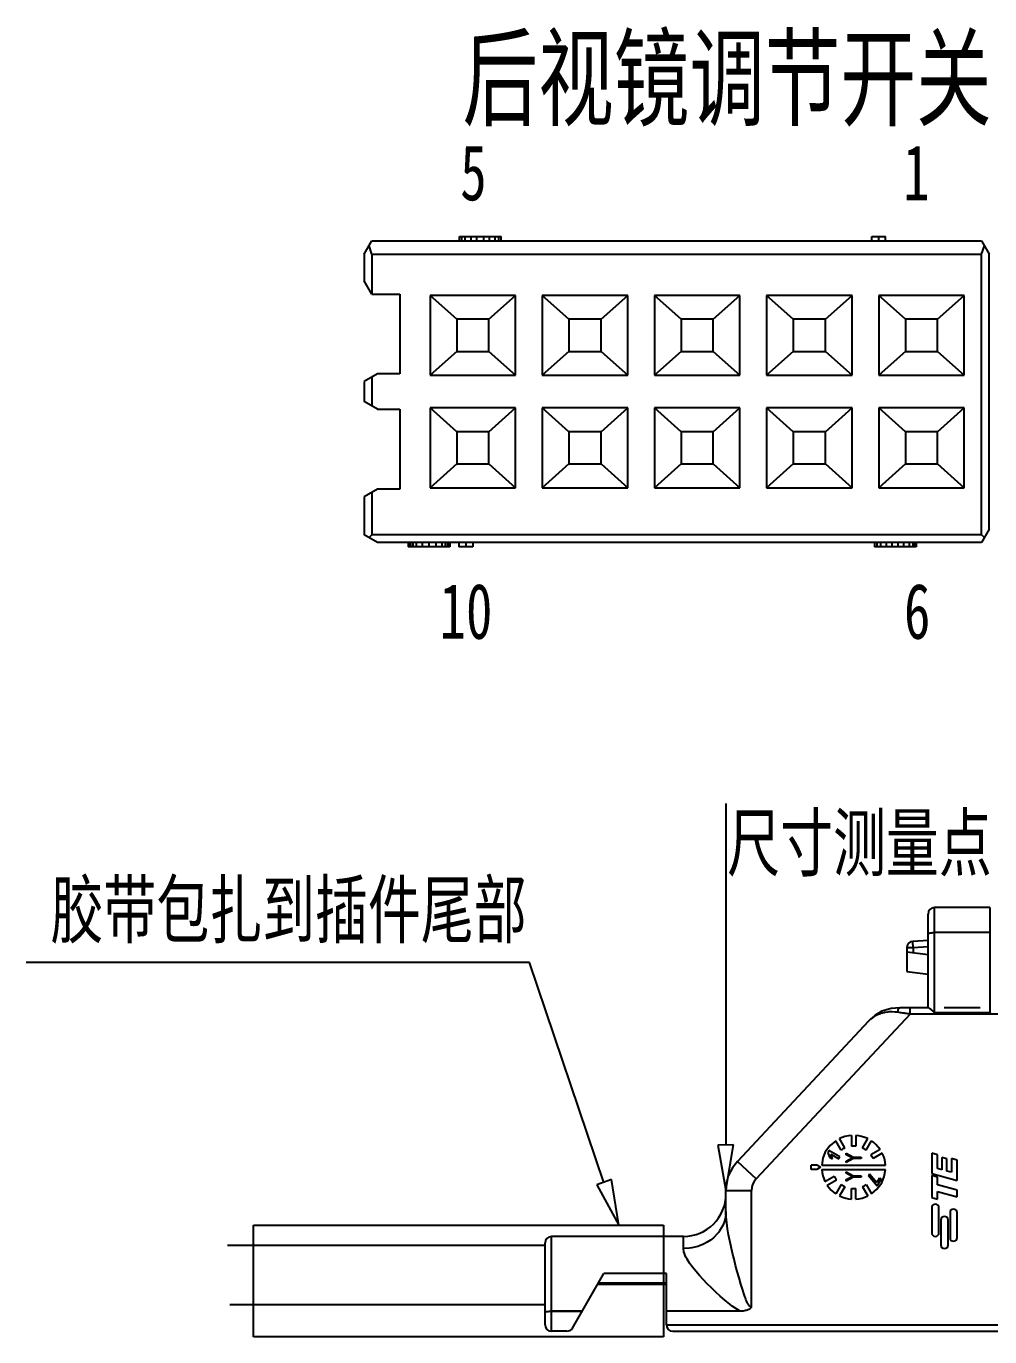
# Model space of a CAD drawing. Header units: inches. Extents: x 47316 to 59086, y 3141 to 11743.
# Drawn here: x 48677 to 48737.9, y 8840.9 to 8923.7 of the extents above; entities that cross this region are included whole.
import ezdxf

# ---------------------------------------------------------------- set-up
doc = ezdxf.new("R2010")
doc.units = ezdxf.units.IN
doc.header["$MEASUREMENT"] = 0
doc.layers.add('at_Entity', color=1, linetype='Continuous')
doc.layers.add('Drawing Frame', color=7, linetype='Continuous')
doc.styles.add('MtX_FangSong_GB2312', font='')
doc.styles.add('MtX_FangSong_GB2312_1', font='')
doc.styles.add('MtX_SimSun', font='')
doc.styles.get('MtX_FangSong_GB2312').set_extended_font_data('FangSong_GB2312')
doc.styles.get('MtX_FangSong_GB2312_1').set_extended_font_data('FangSong_GB2312', bold=True)
doc.styles.get('MtX_SimSun').set_extended_font_data('SimSun')

msp = doc.modelspace()

# ---------------------------------------------------------------- linework, layer by layer
at = {"color": 0, "linetype": 'Continuous', "lineweight": -3}
for p, q in [((48698.361, 8909.293), (48698.846, 8910.133)), ((48698.846, 8909.293), (48698.669, 8909.825)), ((48698.846, 8910.133), (48737.356, 8910.133)), ((48704.381, 8910.413), (48707.006, 8910.413)), ((48704.381, 8910.133), (48704.381, 8910.413)), ((48704.527, 8910.133), (48704.527, 8910.413)), ((48704.746, 8910.133), (48704.746, 8910.413)), ((48705.11, 8910.133), (48705.11, 8910.413)), ((48705.475, 8910.133), (48705.475, 8910.413)), ((48705.913, 8910.133), (48705.913, 8910.413)), ((48706.277, 8910.133), (48706.277, 8910.413)), ((48706.642, 8910.133), (48706.642, 8910.413)), ((48706.86, 8910.133), (48706.86, 8910.413)), ((48707.006, 8910.133), (48707.006, 8910.413)), ((48730.421, 8910.133), (48730.421, 8910.413)), ((48730.421, 8910.413), (48731.296, 8910.413)), ((48730.859, 8910.133), (48730.859, 8910.413)), ((48731.296, 8910.133), (48731.296, 8910.413)), ((48737.356, 8910.133), (48737.841, 8909.293)), ((48737.356, 8909.293), (48737.534, 8909.825)), ((48698.361, 8909.293), (48698.361, 8907.613)), ((48698.846, 8909.293), (48737.356, 8909.293)), ((48698.846, 8909.293), (48698.846, 8906.773)), ((48737.356, 8891.578), (48737.356, 8909.293)), ((48737.841, 8891.933), (48737.841, 8909.293)), ((48698.846, 8906.773), (48698.361, 8907.613)), ((48698.846, 8906.773), (48700.601, 8906.773)), ((48700.601, 8906.773), (48700.601, 8901.733)), ((48707.923, 8906.689), (48702.519, 8906.689)), ((48704.206, 8905.184), (48702.519, 8906.689)), ((48702.519, 8906.689), (48702.519, 8901.649)), ((48706.236, 8905.184), (48707.923, 8906.689)), ((48707.923, 8901.649), (48707.923, 8906.689)), ((48715.007, 8906.689), (48709.603, 8906.689)), ((48711.29, 8905.184), (48709.603, 8906.689)), ((48709.603, 8906.689), (48709.603, 8901.649)), ((48713.32, 8905.184), (48715.007, 8906.689)), ((48715.007, 8901.649), (48715.007, 8906.689)), ((48722.091, 8906.689), (48716.687, 8906.689)), ((48718.374, 8905.184), (48716.687, 8906.689)), ((48716.687, 8906.689), (48716.687, 8901.649)), ((48720.404, 8905.184), (48722.091, 8906.689)), ((48722.091, 8901.649), (48722.091, 8906.689)), ((48725.458, 8905.184), (48723.771, 8906.689)), ((48729.175, 8906.689), (48723.771, 8906.689)), ((48723.771, 8906.689), (48723.771, 8901.649)), ((48727.488, 8905.184), (48729.175, 8906.689)), ((48729.175, 8901.649), (48729.175, 8906.689)), ((48730.855, 8906.689), (48730.855, 8901.649)), ((48732.542, 8905.184), (48730.855, 8906.689)), ((48736.259, 8906.689), (48730.855, 8906.689)), ((48734.572, 8905.184), (48736.259, 8906.689)), ((48736.259, 8901.649), (48736.259, 8906.689)), ((48706.236, 8905.184), (48704.206, 8905.184)), ((48704.206, 8905.184), (48704.206, 8903.154)), ((48706.236, 8903.154), (48706.236, 8905.184)), ((48713.32, 8905.184), (48711.29, 8905.184)), ((48711.29, 8905.184), (48711.29, 8903.154)), ((48713.32, 8903.154), (48713.32, 8905.184)), ((48720.404, 8905.184), (48718.374, 8905.184)), ((48718.374, 8905.184), (48718.374, 8903.154)), ((48720.404, 8903.154), (48720.404, 8905.184)), ((48725.458, 8905.184), (48725.458, 8903.154)), ((48727.488, 8905.184), (48725.458, 8905.184)), ((48727.488, 8903.154), (48727.488, 8905.184)), ((48732.542, 8905.184), (48732.542, 8903.154)), ((48734.572, 8905.184), (48732.542, 8905.184)), ((48734.572, 8903.154), (48734.572, 8905.184)), ((48704.206, 8903.154), (48702.519, 8901.649)), ((48704.206, 8903.154), (48706.236, 8903.154)), ((48706.236, 8903.154), (48707.923, 8901.649)), ((48711.29, 8903.154), (48709.603, 8901.649)), ((48711.29, 8903.154), (48713.32, 8903.154)), ((48713.32, 8903.154), (48715.007, 8901.649)), ((48718.374, 8903.154), (48716.687, 8901.649)), ((48718.374, 8903.154), (48720.404, 8903.154)), ((48720.404, 8903.154), (48722.091, 8901.649)), ((48725.458, 8903.154), (48723.771, 8901.649)), ((48725.458, 8903.154), (48727.488, 8903.154)), ((48727.488, 8903.154), (48729.175, 8901.649)), ((48732.542, 8903.154), (48730.855, 8901.649)), ((48732.542, 8903.154), (48734.572, 8903.154)), ((48734.572, 8903.154), (48736.259, 8901.649)), ((48699.201, 8901.733), (48698.361, 8901.248)), ((48698.846, 8901.528), (48698.846, 8899.698)), ((48700.601, 8901.733), (48699.201, 8901.733)), ((48702.519, 8901.649), (48707.923, 8901.649)), ((48709.603, 8901.649), (48715.007, 8901.649)), ((48716.687, 8901.649), (48722.091, 8901.649)), ((48723.771, 8901.649), (48729.175, 8901.649)), ((48730.855, 8901.649), (48736.259, 8901.649)), ((48698.361, 8901.248), (48698.361, 8899.978)), ((48699.201, 8899.493), (48698.361, 8899.978)), ((48699.201, 8899.493), (48700.601, 8899.493)), ((48700.601, 8899.493), (48700.601, 8894.453)), ((48707.923, 8899.577), (48702.519, 8899.577)), ((48704.206, 8898.072), (48702.519, 8899.577)), ((48702.519, 8899.577), (48702.519, 8894.537)), ((48706.236, 8898.072), (48707.923, 8899.577)), ((48707.923, 8894.537), (48707.923, 8899.577)), ((48715.007, 8899.577), (48709.603, 8899.577)), ((48711.29, 8898.072), (48709.603, 8899.577)), ((48709.603, 8899.577), (48709.603, 8894.537)), ((48713.32, 8898.072), (48715.007, 8899.577)), ((48715.007, 8894.537), (48715.007, 8899.577)), ((48716.687, 8899.577), (48716.687, 8894.537)), ((48722.091, 8899.577), (48716.687, 8899.577)), ((48718.374, 8898.072), (48716.687, 8899.577)), ((48720.404, 8898.072), (48722.091, 8899.577)), ((48722.091, 8894.537), (48722.091, 8899.577)), ((48723.771, 8899.577), (48723.771, 8894.537)), ((48725.458, 8898.072), (48723.771, 8899.577)), ((48729.175, 8899.577), (48723.771, 8899.577)), ((48727.488, 8898.072), (48729.175, 8899.577)), ((48729.175, 8894.537), (48729.175, 8899.577)), ((48730.855, 8899.577), (48730.855, 8894.537)), ((48732.542, 8898.072), (48730.855, 8899.577)), ((48736.259, 8899.577), (48730.855, 8899.577)), ((48734.572, 8898.072), (48736.259, 8899.577)), ((48736.259, 8894.537), (48736.259, 8899.577)), ((48706.236, 8898.072), (48704.206, 8898.072)), ((48704.206, 8898.072), (48704.206, 8896.042)), ((48706.236, 8896.042), (48706.236, 8898.072)), ((48713.32, 8898.072), (48711.29, 8898.072)), ((48711.29, 8898.072), (48711.29, 8896.042)), ((48713.32, 8896.042), (48713.32, 8898.072)), ((48718.374, 8898.072), (48718.374, 8896.042)), ((48720.404, 8898.072), (48718.374, 8898.072)), ((48720.404, 8896.042), (48720.404, 8898.072)), ((48725.458, 8898.072), (48725.458, 8896.042)), ((48727.488, 8898.072), (48725.458, 8898.072)), ((48727.488, 8896.042), (48727.488, 8898.072)), ((48732.542, 8898.072), (48732.542, 8896.042)), ((48734.572, 8898.072), (48732.542, 8898.072)), ((48734.572, 8896.042), (48734.572, 8898.072)), ((48704.206, 8896.042), (48702.519, 8894.537)), ((48704.206, 8896.042), (48706.236, 8896.042)), ((48706.236, 8896.042), (48707.923, 8894.537)), ((48711.29, 8896.042), (48709.603, 8894.537)), ((48711.29, 8896.042), (48713.32, 8896.042)), ((48713.32, 8896.042), (48715.007, 8894.537)), ((48718.374, 8896.042), (48716.687, 8894.537)), ((48718.374, 8896.042), (48720.404, 8896.042)), ((48720.404, 8896.042), (48722.091, 8894.537)), ((48725.458, 8896.042), (48723.771, 8894.537)), ((48725.458, 8896.042), (48727.488, 8896.042)), ((48727.488, 8896.042), (48729.175, 8894.537)), ((48732.542, 8896.042), (48730.855, 8894.537)), ((48732.542, 8896.042), (48734.572, 8896.042)), ((48734.572, 8896.042), (48736.259, 8894.537)), ((48699.201, 8894.453), (48698.361, 8893.968)), ((48698.361, 8893.968), (48698.361, 8891.578)), ((48698.846, 8894.248), (48698.846, 8891.578)), ((48700.601, 8894.453), (48699.201, 8894.453)), ((48702.519, 8894.537), (48707.923, 8894.537)), ((48709.603, 8894.537), (48715.007, 8894.537)), ((48716.687, 8894.537), (48722.091, 8894.537)), ((48723.771, 8894.537), (48729.175, 8894.537)), ((48730.855, 8894.537), (48736.259, 8894.537)), ((48699.201, 8891.093), (48698.361, 8891.578)), ((48698.846, 8891.578), (48698.669, 8891.4)), ((48737.356, 8891.578), (48698.846, 8891.578)), ((48737.841, 8891.933), (48737.356, 8891.093)), ((48737.534, 8891.4), (48737.356, 8891.578)), ((48737.356, 8891.093), (48699.201, 8891.093)), ((48701.138, 8891.093), (48701.138, 8890.813)), ((48703.763, 8890.813), (48701.138, 8890.813)), ((48701.211, 8891.093), (48701.211, 8890.813)), ((48701.284, 8891.093), (48701.284, 8890.813)), ((48701.43, 8891.093), (48701.43, 8890.813)), ((48701.648, 8891.093), (48701.648, 8890.813)), ((48702.013, 8891.093), (48702.013, 8890.813)), ((48702.45, 8891.093), (48702.45, 8890.813)), ((48702.888, 8891.093), (48702.888, 8890.813)), ((48703.253, 8891.093), (48703.253, 8890.813)), ((48703.471, 8891.093), (48703.471, 8890.813)), ((48703.617, 8891.093), (48703.617, 8890.813)), ((48703.69, 8891.093), (48703.69, 8890.813)), ((48703.763, 8891.093), (48703.763, 8890.813)), ((48704.346, 8891.093), (48704.346, 8890.813)), ((48705.221, 8890.813), (48704.346, 8890.813)), ((48704.784, 8891.093), (48704.784, 8890.813)), ((48705.221, 8891.093), (48705.221, 8890.813)), ((48730.596, 8891.093), (48730.596, 8890.813)), ((48733.221, 8890.813), (48730.596, 8890.813)), ((48730.742, 8891.093), (48730.742, 8890.813)), ((48730.961, 8891.093), (48730.961, 8890.813)), ((48731.325, 8891.093), (48731.325, 8890.813)), ((48731.69, 8891.093), (48731.69, 8890.813)), ((48732.055, 8891.093), (48732.055, 8890.813)), ((48732.419, 8891.093), (48732.419, 8890.813)), ((48732.784, 8891.093), (48732.784, 8890.813)), ((48733.003, 8891.093), (48733.003, 8890.813)), ((48733.148, 8891.093), (48733.148, 8890.813)), ((48733.221, 8891.093), (48733.221, 8890.813))]:
    msp.add_line(p, q, dxfattribs=at)
at = {"color": 0, "lineweight": -3}
for p, q in [((48721.207, 8874.601), (48721.207, 8853.038)), ((48708.808, 8864.565), (48677.011, 8864.565)), ((48691.375, 8847.971), (48717.268, 8847.971)), ((48691.375, 8840.928), (48691.375, 8847.971)), ((48717.268, 8847.971), (48717.268, 8840.928)), ((48709.783, 8846.698), (48689.723, 8846.698)), ((48709.783, 8842.948), (48689.874, 8842.948)), ((48717.268, 8840.928), (48691.375, 8840.928))]:
    msp.add_line(p, q, dxfattribs=at)
at = {"layer": 'at_Entity', "color": 0, "lineweight": -3}
for p, q in [((48733.976, 8861.71), (48733.976, 8867.624)), ((48733.976, 8861.71), (48733.976, 8867.624)), ((48734.379, 8861.395), (48734.379, 8868.027)), ((48737.874, 8868.027), (48734.379, 8868.027)), ((48734.379, 8861.395), (48734.379, 8868.027)), ((48737.874, 8868.027), (48734.379, 8868.027)), ((48737.874, 8868.027), (48737.874, 8861.395)), ((48737.874, 8868.027), (48737.874, 8861.395)), ((48732.723, 8865.769), (48732.657, 8865.646)), ((48732.723, 8865.769), (48732.657, 8865.646)), ((48732.862, 8865.861), (48732.723, 8865.769)), ((48732.862, 8865.861), (48732.723, 8865.769)), ((48733.011, 8865.899), (48732.862, 8865.861)), ((48733.011, 8865.899), (48732.862, 8865.861)), ((48733.976, 8865.957), (48733.011, 8865.899)), ((48733.976, 8865.957), (48733.011, 8865.899)), ((48733.035, 8865.497), (48733.011, 8865.899)), ((48733.035, 8865.497), (48733.011, 8865.899)), ((48733.976, 8866.364), (48733.978, 8866.373)), ((48733.976, 8866.364), (48733.978, 8866.373)), ((48733.978, 8866.373), (48733.984, 8866.381)), ((48733.978, 8866.373), (48733.984, 8866.381)), ((48733.984, 8866.381), (48733.994, 8866.39)), ((48733.984, 8866.381), (48733.994, 8866.39)), ((48733.994, 8866.39), (48734.007, 8866.398)), ((48733.994, 8866.39), (48734.007, 8866.398)), ((48734.007, 8866.398), (48734.024, 8866.406)), ((48734.007, 8866.398), (48734.024, 8866.406)), ((48734.024, 8866.406), (48734.044, 8866.413)), ((48734.024, 8866.406), (48734.044, 8866.413)), ((48734.044, 8866.413), (48734.068, 8866.42)), ((48734.044, 8866.413), (48734.068, 8866.42)), ((48734.068, 8866.42), (48734.094, 8866.426)), ((48734.068, 8866.42), (48734.094, 8866.426)), ((48734.094, 8866.426), (48734.113, 8866.43)), ((48734.094, 8866.426), (48734.113, 8866.43)), ((48734.113, 8866.43), (48734.155, 8866.437)), ((48734.113, 8866.43), (48734.155, 8866.437)), ((48734.155, 8866.437), (48734.183, 8866.441)), ((48734.155, 8866.437), (48734.183, 8866.441)), ((48734.183, 8866.441), (48734.225, 8866.446)), ((48734.183, 8866.441), (48734.225, 8866.446)), ((48734.225, 8866.446), (48734.258, 8866.448)), ((48734.225, 8866.446), (48734.258, 8866.448)), ((48734.258, 8866.448), (48734.301, 8866.451)), ((48734.258, 8866.448), (48734.301, 8866.451)), ((48734.301, 8866.451), (48734.337, 8866.452)), ((48734.301, 8866.451), (48734.337, 8866.452)), ((48734.337, 8866.452), (48734.379, 8866.452)), ((48734.337, 8866.452), (48734.379, 8866.452)), ((48737.874, 8866.452), (48734.379, 8866.452)), ((48737.874, 8866.452), (48734.379, 8866.452)), ((48737.917, 8866.452), (48737.874, 8866.452)), ((48737.917, 8866.452), (48737.874, 8866.452)), ((48732.657, 8865.646), (48732.632, 8865.497)), ((48732.657, 8865.646), (48732.632, 8865.497)), ((48733.035, 8865.497), (48732.632, 8865.497)), ((48732.632, 8865.497), (48732.632, 8863.987)), ((48733.035, 8865.497), (48732.632, 8865.497)), ((48732.632, 8865.497), (48732.632, 8863.987)), ((48733.976, 8865.054), (48732.632, 8865.205)), ((48733.976, 8865.054), (48732.632, 8865.205)), ((48733.976, 8865.553), (48733.035, 8865.497)), ((48733.976, 8865.553), (48733.035, 8865.497)), ((48733.035, 8865.497), (48733.035, 8865.159)), ((48733.035, 8865.497), (48733.035, 8865.159)), ((48713.486, 8850.677), (48708.808, 8864.565)), ((48732.632, 8863.987), (48733.976, 8863.836)), ((48732.632, 8863.987), (48733.976, 8863.836)), ((48731.636, 8861.653), (48731.047, 8861.481)), ((48731.636, 8861.653), (48731.047, 8861.481)), ((48732.185, 8861.71), (48731.636, 8861.653)), ((48732.185, 8861.71), (48731.636, 8861.653)), ((48732.096, 8861.585), (48732.1, 8861.597)), ((48732.096, 8861.585), (48732.1, 8861.597)), ((48732.1, 8861.597), (48732.111, 8861.629)), ((48732.1, 8861.597), (48732.111, 8861.629)), ((48732.111, 8861.629), (48732.113, 8861.634)), ((48732.111, 8861.629), (48732.113, 8861.634)), ((48732.113, 8861.634), (48732.128, 8861.663)), ((48732.113, 8861.634), (48732.128, 8861.663)), ((48732.128, 8861.663), (48732.146, 8861.689)), ((48732.128, 8861.663), (48732.146, 8861.689)), ((48732.146, 8861.689), (48732.156, 8861.698)), ((48732.146, 8861.689), (48732.156, 8861.698)), ((48732.156, 8861.698), (48732.166, 8861.705)), ((48732.156, 8861.698), (48732.166, 8861.705)), ((48732.166, 8861.705), (48732.175, 8861.709)), ((48732.166, 8861.705), (48732.175, 8861.709)), ((48732.175, 8861.709), (48732.185, 8861.71)), ((48732.175, 8861.709), (48732.185, 8861.71)), ((48733.986, 8861.71), (48732.185, 8861.71)), ((48733.986, 8861.71), (48732.185, 8861.71)), ((48732.851, 8861.307), (48732.851, 8861.71)), ((48732.851, 8861.307), (48732.851, 8861.71)), ((48733.997, 8861.708), (48733.986, 8861.71)), ((48733.997, 8861.708), (48733.986, 8861.71)), ((48734.011, 8861.702), (48733.997, 8861.708)), ((48734.011, 8861.702), (48733.997, 8861.708)), ((48734.029, 8861.692), (48734.011, 8861.702)), ((48734.029, 8861.692), (48734.011, 8861.702)), ((48734.049, 8861.68), (48734.029, 8861.692)), ((48734.049, 8861.68), (48734.029, 8861.692)), ((48734.071, 8861.664), (48734.049, 8861.68)), ((48734.071, 8861.664), (48734.049, 8861.68)), ((48734.095, 8861.647), (48734.071, 8861.664)), ((48734.095, 8861.647), (48734.071, 8861.664)), ((48734.135, 8861.615), (48734.095, 8861.647)), ((48734.135, 8861.615), (48734.095, 8861.647)), ((48734.147, 8861.606), (48734.135, 8861.615)), ((48734.147, 8861.606), (48734.135, 8861.615)), ((48734.186, 8861.573), (48734.147, 8861.606)), ((48734.186, 8861.573), (48734.147, 8861.606)), ((48737.259, 8861.71), (48734.994, 8861.71)), ((48737.259, 8861.71), (48734.994, 8861.71)), ((48730.222, 8860.859), (48721.933, 8852.001)), ((48730.222, 8860.859), (48721.933, 8852.001)), ((48732.851, 8861.307), (48723.11, 8850.899)), ((48732.851, 8861.307), (48723.11, 8850.899)), ((48730.367, 8860.997), (48730.222, 8860.859)), ((48730.367, 8860.997), (48730.222, 8860.859)), ((48730.621, 8861.217), (48730.223, 8860.859)), ((48730.621, 8861.217), (48730.223, 8860.859)), ((48730.387, 8861.012), (48730.367, 8860.997)), ((48730.387, 8861.012), (48730.367, 8860.997)), ((48730.549, 8861.131), (48730.387, 8861.012)), ((48730.549, 8861.131), (48730.387, 8861.012)), ((48730.572, 8861.145), (48730.549, 8861.131)), ((48730.572, 8861.145), (48730.549, 8861.131)), ((48730.748, 8861.242), (48730.572, 8861.145)), ((48730.748, 8861.242), (48730.572, 8861.145)), ((48731.047, 8861.481), (48730.621, 8861.217)), ((48731.047, 8861.481), (48730.621, 8861.217)), ((48730.777, 8861.256), (48730.748, 8861.242)), ((48730.777, 8861.256), (48730.748, 8861.242)), ((48730.964, 8861.33), (48730.777, 8861.256)), ((48730.964, 8861.33), (48730.777, 8861.256)), ((48731.002, 8861.342), (48730.964, 8861.33)), ((48731.002, 8861.342), (48730.964, 8861.33)), ((48731.196, 8861.394), (48731.002, 8861.342)), ((48731.196, 8861.394), (48731.002, 8861.342)), ((48731.245, 8861.404), (48731.196, 8861.394)), ((48731.245, 8861.404), (48731.196, 8861.394)), ((48731.443, 8861.433), (48731.245, 8861.404)), ((48731.443, 8861.433), (48731.245, 8861.404)), ((48731.505, 8861.438), (48731.443, 8861.433)), ((48731.505, 8861.438), (48731.443, 8861.433)), ((48731.705, 8861.444), (48731.505, 8861.438)), ((48731.705, 8861.444), (48731.505, 8861.438)), ((48731.905, 8861.435), (48731.705, 8861.444)), ((48731.905, 8861.435), (48731.705, 8861.444)), ((48732.067, 8861.417), (48731.905, 8861.435)), ((48732.067, 8861.417), (48731.905, 8861.435)), ((48732.067, 8861.417), (48732.07, 8861.445)), ((48732.067, 8861.417), (48732.07, 8861.445)), ((48732.145, 8861.406), (48732.067, 8861.417)), ((48732.145, 8861.406), (48732.067, 8861.417)), ((48732.07, 8861.445), (48732.074, 8861.478)), ((48732.07, 8861.445), (48732.074, 8861.478)), ((48732.074, 8861.478), (48732.078, 8861.502)), ((48732.074, 8861.478), (48732.078, 8861.502)), ((48732.078, 8861.502), (48732.084, 8861.535)), ((48732.078, 8861.502), (48732.084, 8861.535)), ((48732.084, 8861.535), (48732.088, 8861.553)), ((48732.084, 8861.535), (48732.088, 8861.553)), ((48732.088, 8861.553), (48732.096, 8861.585)), ((48732.088, 8861.553), (48732.096, 8861.585)), ((48732.224, 8861.395), (48732.145, 8861.406)), ((48732.224, 8861.395), (48732.145, 8861.406)), ((48732.302, 8861.384), (48732.224, 8861.395)), ((48732.302, 8861.384), (48732.224, 8861.395)), ((48732.381, 8861.373), (48732.302, 8861.384)), ((48732.459, 8861.362), (48732.302, 8861.384)), ((48732.459, 8861.362), (48732.381, 8861.373)), ((48732.537, 8861.351), (48732.459, 8861.362)), ((48732.537, 8861.351), (48732.459, 8861.362)), ((48732.616, 8861.34), (48732.537, 8861.351)), ((48732.616, 8861.34), (48732.537, 8861.351)), ((48732.694, 8861.329), (48732.616, 8861.34)), ((48732.694, 8861.329), (48732.616, 8861.34)), ((48732.773, 8861.318), (48732.694, 8861.329)), ((48732.773, 8861.318), (48732.694, 8861.329)), ((48732.851, 8861.307), (48732.773, 8861.318)), ((48732.851, 8861.307), (48732.773, 8861.318)), ((48747.551, 8861.307), (48732.851, 8861.307)), ((48747.551, 8861.307), (48732.851, 8861.307)), ((48734.202, 8861.559), (48734.186, 8861.573)), ((48734.202, 8861.559), (48734.186, 8861.573)), ((48734.24, 8861.525), (48734.202, 8861.559)), ((48734.24, 8861.525), (48734.202, 8861.559)), ((48734.26, 8861.507), (48734.24, 8861.525)), ((48734.26, 8861.507), (48734.24, 8861.525)), ((48734.297, 8861.473), (48734.26, 8861.507)), ((48734.297, 8861.473), (48734.26, 8861.507)), ((48734.319, 8861.452), (48734.297, 8861.473)), ((48734.319, 8861.452), (48734.297, 8861.473)), ((48734.356, 8861.417), (48734.319, 8861.452)), ((48734.356, 8861.417), (48734.319, 8861.452)), ((48734.379, 8861.395), (48734.356, 8861.417)), ((48734.379, 8861.395), (48734.356, 8861.417)), ((48737.874, 8861.395), (48734.379, 8861.395)), ((48737.874, 8861.395), (48734.379, 8861.395)), ((48737.91, 8861.43), (48737.874, 8861.395)), ((48737.91, 8861.43), (48737.874, 8861.395)), ((48728.557, 8853.516), (48728.382, 8853.439)), ((48728.557, 8853.516), (48728.382, 8853.439)), ((48728.72, 8852.854), (48728.383, 8853.439)), ((48728.72, 8852.854), (48728.383, 8853.439)), ((48728.726, 8853.574), (48728.557, 8853.516)), ((48728.726, 8853.574), (48728.557, 8853.516)), ((48728.942, 8853.618), (48728.726, 8853.574)), ((48728.942, 8853.618), (48728.726, 8853.574)), ((48729.137, 8853.641), (48728.942, 8853.618)), ((48729.137, 8853.641), (48728.942, 8853.618)), ((48729.137, 8853.641), (48729.137, 8852.967)), ((48729.137, 8853.641), (48729.137, 8852.967)), ((48729.406, 8853.641), (48729.406, 8852.967)), ((48729.596, 8853.62), (48729.406, 8853.641)), ((48729.406, 8853.641), (48729.406, 8852.967)), ((48729.596, 8853.62), (48729.406, 8853.641)), ((48729.771, 8853.586), (48729.596, 8853.62)), ((48729.771, 8853.586), (48729.596, 8853.62)), ((48729.981, 8853.517), (48729.771, 8853.586)), ((48729.981, 8853.517), (48729.771, 8853.586)), ((48729.824, 8852.854), (48730.161, 8853.439)), ((48729.824, 8852.854), (48730.161, 8853.439)), ((48730.161, 8853.439), (48729.981, 8853.517)), ((48730.161, 8853.439), (48729.981, 8853.517)), ((48721.684, 8853.046), (48720.701, 8853.028)), ((48720.701, 8853.028), (48721.207, 8850.164)), ((48721.207, 8850.164), (48721.684, 8853.046)), ((48727.482, 8852.6), (48727.333, 8852.208)), ((48727.482, 8852.6), (48727.333, 8852.208)), ((48727.797, 8853.004), (48727.482, 8852.6)), ((48727.797, 8853.004), (48727.482, 8852.6)), ((48727.71, 8852.687), (48727.642, 8852.57)), ((48727.71, 8852.687), (48727.642, 8852.57)), ((48727.642, 8852.57), (48727.75, 8852.275)), ((48727.642, 8852.57), (48727.75, 8852.275)), ((48728.408, 8852.283), (48727.71, 8852.687)), ((48728.408, 8852.283), (48727.71, 8852.687)), ((48728.15, 8853.304), (48727.797, 8853.004)), ((48728.15, 8853.304), (48727.797, 8853.004)), ((48728.487, 8852.72), (48728.15, 8853.304)), ((48728.487, 8852.72), (48728.15, 8853.304)), ((48728.54, 8852.757), (48728.487, 8852.72)), ((48728.54, 8852.757), (48728.487, 8852.72)), ((48728.592, 8852.79), (48728.54, 8852.757)), ((48728.592, 8852.79), (48728.54, 8852.757)), ((48728.659, 8852.825), (48728.592, 8852.79)), ((48728.659, 8852.825), (48728.592, 8852.79)), ((48728.72, 8852.855), (48728.659, 8852.825)), ((48728.72, 8852.855), (48728.659, 8852.825)), ((48728.72, 8852.854), (48728.72, 8852.855)), ((48728.72, 8852.854), (48728.72, 8852.855)), ((48728.802, 8852.521), (48729.262, 8852.27)), ((48728.802, 8852.427), (48728.802, 8852.521)), ((48728.802, 8852.521), (48729.262, 8852.27)), ((48728.802, 8852.427), (48728.802, 8852.521)), ((48729.17, 8852.97), (48729.137, 8852.967)), ((48729.17, 8852.97), (48729.137, 8852.967)), ((48729.2, 8852.972), (48729.17, 8852.97)), ((48729.2, 8852.972), (48729.17, 8852.97)), ((48729.238, 8852.973), (48729.2, 8852.972)), ((48729.238, 8852.973), (48729.2, 8852.972)), ((48729.272, 8852.973), (48729.238, 8852.973)), ((48729.272, 8852.973), (48729.238, 8852.973)), ((48729.304, 8852.973), (48729.272, 8852.973)), ((48729.304, 8852.973), (48729.272, 8852.973)), ((48729.335, 8852.972), (48729.304, 8852.973)), ((48729.335, 8852.972), (48729.304, 8852.973)), ((48729.373, 8852.97), (48729.335, 8852.972)), ((48729.373, 8852.97), (48729.335, 8852.972)), ((48729.406, 8852.967), (48729.373, 8852.97)), ((48729.406, 8852.967), (48729.373, 8852.97)), ((48729.883, 8852.827), (48729.824, 8852.855)), ((48729.883, 8852.827), (48729.824, 8852.855)), ((48729.937, 8852.798), (48729.883, 8852.827)), ((48729.937, 8852.798), (48729.883, 8852.827)), ((48730.001, 8852.758), (48729.937, 8852.798)), ((48730.001, 8852.758), (48729.937, 8852.798)), ((48730.057, 8852.72), (48730.001, 8852.758)), ((48730.057, 8852.72), (48730.001, 8852.758)), ((48730.057, 8852.72), (48730.394, 8853.304)), ((48730.057, 8852.72), (48730.394, 8853.304)), ((48730.947, 8852.752), (48730.363, 8852.414)), ((48730.947, 8852.752), (48730.363, 8852.414)), ((48730.548, 8853.192), (48730.394, 8853.304)), ((48730.548, 8853.192), (48730.394, 8853.304)), ((48731.081, 8852.519), (48730.497, 8852.181)), ((48731.081, 8852.519), (48730.497, 8852.181)), ((48730.683, 8853.075), (48730.548, 8853.192)), ((48730.683, 8853.075), (48730.548, 8853.192)), ((48730.829, 8852.909), (48730.683, 8853.075)), ((48730.829, 8852.909), (48730.683, 8853.075)), ((48730.947, 8852.752), (48730.829, 8852.909)), ((48730.947, 8852.752), (48730.829, 8852.909)), ((48731.158, 8852.345), (48731.081, 8852.519)), ((48731.158, 8852.345), (48731.081, 8852.519)), ((48734.567, 8852.417), (48734.205, 8852.514)), ((48734.205, 8852.514), (48734.205, 8851.239)), ((48734.567, 8852.417), (48734.205, 8852.514)), ((48734.205, 8852.514), (48734.205, 8851.239)), ((48721.933, 8852.001), (48721.623, 8851.6)), ((48721.933, 8852.001), (48721.623, 8851.6)), ((48721.933, 8852.001), (48723.11, 8850.899)), ((48721.933, 8852.001), (48723.11, 8850.899)), ((48726.956, 8851.764), (48726.584, 8851.764)), ((48726.584, 8851.495), (48726.584, 8851.764)), ((48726.956, 8851.764), (48726.584, 8851.764)), ((48726.584, 8851.495), (48726.584, 8851.764)), ((48727.188, 8851.629), (48726.956, 8851.764)), ((48727.188, 8851.629), (48726.956, 8851.764)), ((48727.333, 8852.208), (48727.26, 8851.764)), ((48727.333, 8852.208), (48727.26, 8851.764)), ((48727.26, 8851.764), (48731.284, 8851.764)), ((48727.26, 8851.764), (48731.284, 8851.764)), ((48727.75, 8852.275), (48727.931, 8852.171)), ((48727.75, 8852.275), (48727.931, 8852.171)), ((48727.931, 8852.171), (48727.823, 8852.465)), ((48727.823, 8852.465), (48728.341, 8852.167)), ((48727.931, 8852.171), (48727.823, 8852.465)), ((48727.823, 8852.465), (48728.341, 8852.167)), ((48728.341, 8852.167), (48728.408, 8852.283)), ((48728.341, 8852.167), (48728.408, 8852.283)), ((48729.182, 8852.223), (48728.802, 8852.427)), ((48729.182, 8852.223), (48728.802, 8852.427)), ((48728.802, 8852.019), (48729.182, 8852.223)), ((48728.802, 8852.019), (48729.182, 8852.223)), ((48729.262, 8852.176), (48728.802, 8851.925)), ((48729.262, 8852.176), (48728.802, 8851.925)), ((48728.802, 8851.925), (48728.802, 8852.019)), ((48728.802, 8851.925), (48728.802, 8852.019)), ((48729.262, 8852.27), (48729.742, 8852.27)), ((48729.262, 8852.27), (48729.742, 8852.27)), ((48729.742, 8852.176), (48729.262, 8852.176)), ((48729.742, 8852.176), (48729.262, 8852.176)), ((48729.742, 8852.27), (48729.742, 8852.176)), ((48729.742, 8852.27), (48729.742, 8852.176)), ((48730.4, 8852.361), (48730.363, 8852.414)), ((48730.4, 8852.361), (48730.363, 8852.414)), ((48730.432, 8852.309), (48730.4, 8852.361)), ((48730.432, 8852.309), (48730.4, 8852.361)), ((48730.468, 8852.242), (48730.432, 8852.309)), ((48730.468, 8852.242), (48730.432, 8852.309)), ((48730.497, 8852.182), (48730.468, 8852.242)), ((48730.497, 8852.182), (48730.468, 8852.242)), ((48730.497, 8852.181), (48730.497, 8852.182)), ((48730.497, 8852.181), (48730.497, 8852.182)), ((48731.217, 8852.176), (48731.158, 8852.345)), ((48731.217, 8852.176), (48731.158, 8852.345)), ((48731.261, 8851.959), (48731.217, 8852.176)), ((48731.261, 8851.959), (48731.217, 8852.176)), ((48731.284, 8851.764), (48731.261, 8851.959)), ((48731.284, 8851.764), (48731.261, 8851.959)), ((48734.567, 8851.552), (48734.567, 8852.417)), ((48734.567, 8851.552), (48734.567, 8852.417)), ((48735.168, 8852.163), (48734.845, 8852.25)), ((48734.845, 8852.25), (48734.845, 8851.478)), ((48735.168, 8852.163), (48734.845, 8852.25)), ((48734.845, 8852.25), (48734.845, 8851.478)), ((48735.168, 8851.391), (48735.168, 8852.163)), ((48735.168, 8851.391), (48735.168, 8852.163)), ((48735.818, 8852.082), (48735.457, 8852.179)), ((48735.457, 8852.179), (48735.457, 8851.314)), ((48735.818, 8852.082), (48735.457, 8852.179)), ((48735.457, 8852.179), (48735.457, 8851.314)), ((48735.818, 8850.807), (48735.818, 8852.082)), ((48735.818, 8850.807), (48735.818, 8852.082)), ((48713.984, 8850.855), (48713.059, 8850.524)), ((48714.451, 8847.971), (48713.984, 8850.855)), ((48721.357, 8851.102), (48721.246, 8850.655)), ((48721.357, 8851.102), (48721.246, 8850.655)), ((48721.623, 8851.6), (48721.357, 8851.102)), ((48721.623, 8851.6), (48721.357, 8851.102)), ((48723.11, 8850.899), (48722.986, 8850.739)), ((48723.11, 8850.899), (48722.986, 8850.739)), ((48726.956, 8851.495), (48726.584, 8851.495)), ((48726.956, 8851.495), (48726.584, 8851.495)), ((48727.188, 8851.629), (48726.956, 8851.495)), ((48727.188, 8851.629), (48726.956, 8851.495)), ((48727.26, 8851.495), (48731.284, 8851.495)), ((48727.26, 8851.495), (48727.283, 8851.299)), ((48727.26, 8851.495), (48731.284, 8851.495)), ((48727.26, 8851.495), (48727.283, 8851.299)), ((48727.283, 8851.299), (48727.327, 8851.083)), ((48727.283, 8851.299), (48727.327, 8851.083)), ((48727.327, 8851.083), (48727.386, 8850.914)), ((48727.327, 8851.083), (48727.386, 8850.914)), ((48727.386, 8850.914), (48727.463, 8850.74)), ((48727.386, 8850.914), (48727.463, 8850.74)), ((48727.463, 8850.74), (48728.047, 8851.077)), ((48727.463, 8850.74), (48728.047, 8851.077)), ((48727.597, 8850.507), (48728.181, 8850.844)), ((48727.597, 8850.507), (48728.181, 8850.844)), ((48728.047, 8851.077), (48728.046, 8851.077)), ((48728.046, 8851.077), (48728.076, 8851.016)), ((48728.047, 8851.077), (48728.046, 8851.077)), ((48728.046, 8851.077), (48728.076, 8851.016)), ((48728.076, 8851.016), (48728.112, 8850.95)), ((48728.076, 8851.016), (48728.112, 8850.95)), ((48728.112, 8850.95), (48728.144, 8850.898)), ((48728.112, 8850.95), (48728.144, 8850.898)), ((48728.144, 8850.898), (48728.181, 8850.844)), ((48728.144, 8850.898), (48728.181, 8850.844)), ((48728.802, 8851.352), (48729.262, 8851.101)), ((48728.802, 8851.257), (48728.802, 8851.352)), ((48728.802, 8851.352), (48729.262, 8851.101)), ((48728.802, 8851.257), (48728.802, 8851.352)), ((48729.182, 8851.054), (48728.802, 8851.257)), ((48729.182, 8851.054), (48728.802, 8851.257)), ((48728.802, 8850.85), (48729.182, 8851.054)), ((48728.802, 8850.85), (48729.182, 8851.054)), ((48729.262, 8851.007), (48728.802, 8850.756)), ((48729.262, 8851.007), (48728.802, 8850.756)), ((48728.802, 8850.756), (48728.802, 8850.85)), ((48728.802, 8850.756), (48728.802, 8850.85)), ((48729.262, 8851.101), (48729.742, 8851.101)), ((48729.262, 8851.101), (48729.742, 8851.101)), ((48729.742, 8851.007), (48729.262, 8851.007)), ((48729.742, 8851.007), (48729.262, 8851.007)), ((48729.742, 8851.101), (48729.742, 8851.007)), ((48729.742, 8851.101), (48729.742, 8851.007)), ((48730.275, 8851.216), (48730.203, 8851.092)), ((48730.275, 8851.216), (48730.203, 8851.092)), ((48730.755, 8850.434), (48730.203, 8851.092)), ((48730.755, 8850.434), (48730.203, 8851.092)), ((48730.275, 8851.216), (48730.734, 8850.668)), ((48730.275, 8851.216), (48730.734, 8850.668)), ((48730.9, 8850.954), (48730.734, 8850.668)), ((48730.9, 8850.954), (48730.734, 8850.668)), ((48730.755, 8850.434), (48731.016, 8850.887)), ((48730.755, 8850.434), (48731.016, 8850.887)), ((48730.9, 8850.954), (48731.016, 8850.887)), ((48730.9, 8850.954), (48731.016, 8850.887)), ((48731.062, 8850.659), (48731.21, 8851.051)), ((48731.062, 8850.659), (48731.21, 8851.051)), ((48731.21, 8851.051), (48731.284, 8851.495)), ((48731.21, 8851.051), (48731.284, 8851.495)), ((48734.205, 8851.239), (48735.818, 8850.807)), ((48734.205, 8851.239), (48735.818, 8850.807)), ((48734.567, 8851.01), (48734.205, 8851.106)), ((48734.205, 8851.106), (48734.205, 8849.723)), ((48734.567, 8851.01), (48734.205, 8851.106)), ((48734.205, 8851.106), (48734.205, 8849.723)), ((48734.845, 8851.478), (48734.567, 8851.552)), ((48734.845, 8851.478), (48734.567, 8851.552)), ((48734.567, 8850.526), (48734.567, 8851.01)), ((48734.567, 8850.526), (48734.567, 8851.01)), ((48735.457, 8851.314), (48735.168, 8851.391)), ((48735.457, 8851.314), (48735.168, 8851.391)), ((48713.059, 8850.524), (48714.451, 8847.971)), ((48721.246, 8850.655), (48721.207, 8850.164)), ((48721.246, 8850.655), (48721.207, 8850.164)), ((48721.207, 8850.164), (48722.82, 8850.164)), ((48721.207, 8848.845), (48721.207, 8850.164)), ((48721.207, 8850.164), (48722.82, 8850.164)), ((48721.207, 8848.845), (48721.207, 8850.164)), ((48722.836, 8850.361), (48722.82, 8850.164)), ((48722.836, 8850.361), (48722.82, 8850.164)), ((48722.82, 8842.801), (48722.82, 8850.164)), ((48722.82, 8842.801), (48722.82, 8850.164)), ((48722.88, 8850.539), (48722.836, 8850.361)), ((48722.88, 8850.539), (48722.836, 8850.361)), ((48722.986, 8850.739), (48722.88, 8850.539)), ((48722.986, 8850.739), (48722.88, 8850.539)), ((48727.597, 8850.507), (48727.714, 8850.349)), ((48727.597, 8850.507), (48727.714, 8850.349)), ((48727.714, 8850.349), (48727.861, 8850.184)), ((48727.714, 8850.349), (48727.861, 8850.184)), ((48727.861, 8850.184), (48727.996, 8850.067)), ((48727.861, 8850.184), (48727.996, 8850.067)), ((48727.996, 8850.067), (48728.15, 8849.955)), ((48727.996, 8850.067), (48728.15, 8849.955)), ((48728.487, 8850.538), (48728.15, 8849.955)), ((48728.487, 8850.538), (48728.15, 8849.955)), ((48728.72, 8850.404), (48728.383, 8849.82)), ((48728.72, 8850.404), (48728.383, 8849.82)), ((48728.487, 8850.538), (48728.487, 8850.538)), ((48728.487, 8850.538), (48728.542, 8850.5)), ((48728.487, 8850.538), (48728.487, 8850.538)), ((48728.487, 8850.538), (48728.542, 8850.5)), ((48728.542, 8850.5), (48728.607, 8850.46)), ((48728.542, 8850.5), (48728.607, 8850.46)), ((48728.607, 8850.46), (48728.661, 8850.432)), ((48728.607, 8850.46), (48728.661, 8850.432)), ((48728.661, 8850.432), (48728.72, 8850.404)), ((48728.661, 8850.432), (48728.72, 8850.404)), ((48729.137, 8849.618), (48729.137, 8850.292)), ((48729.137, 8850.292), (48729.171, 8850.289)), ((48729.137, 8849.618), (48729.137, 8850.292)), ((48729.137, 8850.292), (48729.171, 8850.289)), ((48729.171, 8850.289), (48729.209, 8850.287)), ((48729.171, 8850.289), (48729.209, 8850.287)), ((48729.209, 8850.287), (48729.239, 8850.286)), ((48729.209, 8850.287), (48729.239, 8850.286)), ((48729.239, 8850.286), (48729.272, 8850.285)), ((48729.239, 8850.286), (48729.272, 8850.285)), ((48729.272, 8850.285), (48729.306, 8850.286)), ((48729.272, 8850.285), (48729.306, 8850.286)), ((48729.306, 8850.286), (48729.343, 8850.287)), ((48729.306, 8850.286), (48729.343, 8850.287)), ((48729.343, 8850.287), (48729.374, 8850.289)), ((48729.343, 8850.287), (48729.374, 8850.289)), ((48729.374, 8850.289), (48729.406, 8850.292)), ((48729.374, 8850.289), (48729.406, 8850.292)), ((48729.406, 8849.618), (48729.406, 8850.292)), ((48729.406, 8849.618), (48729.406, 8850.292)), ((48729.824, 8850.404), (48729.885, 8850.433)), ((48729.824, 8850.404), (48729.885, 8850.433)), ((48729.824, 8850.404), (48730.161, 8849.82)), ((48729.824, 8850.404), (48729.824, 8850.404)), ((48729.824, 8850.404), (48730.161, 8849.82)), ((48729.824, 8850.404), (48729.824, 8850.404)), ((48729.885, 8850.433), (48729.952, 8850.469)), ((48729.885, 8850.433), (48729.952, 8850.469)), ((48729.952, 8850.469), (48730.003, 8850.501)), ((48729.952, 8850.469), (48730.003, 8850.501)), ((48730.003, 8850.501), (48730.057, 8850.538)), ((48730.003, 8850.501), (48730.057, 8850.538)), ((48730.057, 8850.538), (48730.394, 8849.955)), ((48730.057, 8850.538), (48730.394, 8849.955)), ((48730.394, 8849.955), (48730.746, 8850.254)), ((48730.394, 8849.955), (48730.746, 8850.254)), ((48730.746, 8850.254), (48731.062, 8850.659)), ((48730.746, 8850.254), (48731.062, 8850.659)), ((48735.818, 8850.191), (48734.567, 8850.526)), ((48735.818, 8850.191), (48734.567, 8850.526)), ((48734.567, 8850.109), (48735.818, 8849.774)), ((48734.567, 8849.626), (48734.567, 8850.109)), ((48734.567, 8850.109), (48735.818, 8849.774)), ((48734.567, 8849.626), (48734.567, 8850.109)), ((48735.818, 8849.774), (48735.818, 8850.191)), ((48735.818, 8849.774), (48735.818, 8850.191)), ((48728.382, 8849.82), (48728.563, 8849.742)), ((48728.382, 8849.82), (48728.563, 8849.742)), ((48728.563, 8849.742), (48728.773, 8849.672)), ((48728.563, 8849.742), (48728.773, 8849.672)), ((48728.773, 8849.672), (48728.948, 8849.638)), ((48728.773, 8849.672), (48728.948, 8849.638)), ((48728.948, 8849.638), (48729.137, 8849.618)), ((48728.948, 8849.638), (48729.137, 8849.618)), ((48729.406, 8849.618), (48729.602, 8849.64)), ((48729.406, 8849.618), (48729.602, 8849.64)), ((48729.602, 8849.64), (48729.818, 8849.685)), ((48729.602, 8849.64), (48729.818, 8849.685)), ((48729.818, 8849.685), (48729.987, 8849.743)), ((48729.818, 8849.685), (48729.987, 8849.743)), ((48729.987, 8849.743), (48730.161, 8849.82)), ((48729.987, 8849.743), (48730.161, 8849.82)), ((48734.205, 8849.723), (48734.567, 8849.626)), ((48734.205, 8849.723), (48734.567, 8849.626)), ((48721.156, 8848.387), (48721.092, 8848.164)), ((48721.156, 8848.387), (48721.092, 8848.164)), ((48721.194, 8848.615), (48721.156, 8848.387)), ((48721.194, 8848.615), (48721.156, 8848.387)), ((48721.207, 8848.845), (48721.194, 8848.615)), ((48721.207, 8848.845), (48721.194, 8848.615)), ((48721.211, 8848.671), (48721.207, 8848.845)), ((48721.211, 8848.671), (48721.207, 8848.845)), ((48721.222, 8848.493), (48721.211, 8848.671)), ((48721.222, 8848.493), (48721.211, 8848.671)), ((48721.259, 8848.128), (48721.222, 8848.493)), ((48721.259, 8848.128), (48721.222, 8848.493)), ((48734.205, 8849.072), (48734.205, 8847.5)), ((48734.205, 8849.072), (48734.205, 8847.5)), ((48734.662, 8847.5), (48734.662, 8849.072)), ((48734.662, 8847.5), (48734.662, 8849.072)), ((48735.377, 8848.852), (48735.361, 8848.764)), ((48735.377, 8848.852), (48735.361, 8848.764)), ((48735.361, 8848.764), (48735.361, 8847.192)), ((48735.361, 8848.764), (48735.361, 8847.192)), ((48735.417, 8848.924), (48735.377, 8848.852)), ((48735.417, 8848.924), (48735.377, 8848.852)), ((48735.501, 8848.975), (48735.417, 8848.924)), ((48735.501, 8848.975), (48735.417, 8848.924)), ((48735.59, 8848.993), (48735.501, 8848.975)), ((48735.59, 8848.993), (48735.501, 8848.975)), ((48735.818, 8847.192), (48735.818, 8848.764)), ((48735.818, 8847.192), (48735.818, 8848.764)), ((48720.754, 8847.542), (48720.696, 8847.469)), ((48720.754, 8847.542), (48720.696, 8847.469)), ((48720.808, 8847.615), (48720.754, 8847.542)), ((48720.808, 8847.615), (48720.754, 8847.542)), ((48721.003, 8847.947), (48720.808, 8847.615)), ((48721.003, 8847.947), (48720.808, 8847.615)), ((48721.092, 8848.164), (48721.003, 8847.947)), ((48721.092, 8848.164), (48721.003, 8847.947)), ((48721.313, 8847.755), (48721.259, 8848.128)), ((48721.313, 8847.755), (48721.259, 8848.128)), ((48721.379, 8847.376), (48721.313, 8847.755)), ((48721.379, 8847.376), (48721.313, 8847.755)), ((48734.783, 8848.301), (48734.783, 8846.729)), ((48734.783, 8848.301), (48734.783, 8846.729)), ((48735.24, 8846.729), (48735.24, 8848.301)), ((48735.24, 8846.729), (48735.24, 8848.301)), ((48709.783, 8841.683), (48709.783, 8846.858)), ((48709.783, 8841.683), (48709.783, 8846.858)), ((48710.186, 8841.28), (48710.186, 8847.261)), ((48718.519, 8847.261), (48710.186, 8847.261)), ((48710.186, 8841.28), (48710.186, 8847.261)), ((48718.519, 8847.261), (48710.186, 8847.261)), ((48718.519, 8846.499), (48718.519, 8847.261)), ((48718.519, 8846.499), (48718.519, 8847.261)), ((48719.787, 8846.776), (48719.548, 8846.678)), ((48719.787, 8846.776), (48719.548, 8846.678)), ((48720.013, 8846.894), (48719.787, 8846.776)), ((48720.013, 8846.894), (48719.787, 8846.776)), ((48720.224, 8847.032), (48720.013, 8846.894)), ((48720.224, 8847.032), (48720.013, 8846.894)), ((48720.42, 8847.186), (48720.224, 8847.032)), ((48720.42, 8847.186), (48720.224, 8847.032)), ((48720.696, 8847.469), (48720.42, 8847.186)), ((48720.696, 8847.469), (48720.42, 8847.186)), ((48721.454, 8846.993), (48721.379, 8847.376)), ((48721.454, 8846.993), (48721.379, 8847.376)), ((48721.537, 8846.606), (48721.454, 8846.993)), ((48721.537, 8846.606), (48721.454, 8846.993)), ((48735.361, 8847.192), (48735.379, 8847.103)), ((48735.361, 8847.192), (48735.379, 8847.103)), ((48735.379, 8847.103), (48735.43, 8847.019)), ((48735.379, 8847.103), (48735.43, 8847.019)), ((48735.43, 8847.019), (48735.502, 8846.979)), ((48735.43, 8847.019), (48735.502, 8846.979)), ((48735.502, 8846.979), (48735.59, 8846.963)), ((48735.502, 8846.979), (48735.59, 8846.963)), ((48718.914, 8846.525), (48718.519, 8846.499)), ((48718.914, 8846.525), (48718.519, 8846.499)), ((48718.548, 8846.292), (48718.519, 8846.499)), ((48718.548, 8846.292), (48718.519, 8846.499)), ((48718.582, 8846.182), (48718.548, 8846.292)), ((48718.582, 8846.182), (48718.548, 8846.292)), ((48718.628, 8846.068), (48718.582, 8846.182)), ((48718.628, 8846.068), (48718.582, 8846.182)), ((48718.685, 8845.95), (48718.628, 8846.068)), ((48718.685, 8845.95), (48718.628, 8846.068)), ((48718.751, 8845.829), (48718.685, 8845.95)), ((48718.751, 8845.829), (48718.685, 8845.95)), ((48719.044, 8846.544), (48718.914, 8846.525)), ((48719.044, 8846.544), (48718.914, 8846.525)), ((48719.428, 8846.637), (48719.044, 8846.544)), ((48719.428, 8846.637), (48719.044, 8846.544)), ((48719.548, 8846.678), (48719.428, 8846.637)), ((48719.548, 8846.678), (48719.428, 8846.637)), ((48721.627, 8846.217), (48721.537, 8846.606)), ((48721.627, 8846.217), (48721.537, 8846.606)), ((48721.721, 8845.827), (48721.627, 8846.217)), ((48721.721, 8845.827), (48721.627, 8846.217)), ((48718.909, 8845.581), (48718.751, 8845.829)), ((48718.909, 8845.581), (48718.751, 8845.829)), ((48719.095, 8845.327), (48718.909, 8845.581)), ((48719.095, 8845.327), (48718.909, 8845.581)), ((48719.303, 8845.068), (48719.095, 8845.327)), ((48719.303, 8845.068), (48719.095, 8845.327)), ((48719.529, 8844.806), (48719.303, 8845.068)), ((48719.529, 8844.806), (48719.303, 8845.068)), ((48721.82, 8845.435), (48721.721, 8845.827)), ((48721.82, 8845.435), (48721.721, 8845.827)), ((48721.924, 8845.043), (48721.82, 8845.435)), ((48721.924, 8845.043), (48721.82, 8845.435)), ((48722.033, 8844.65), (48721.924, 8845.043)), ((48722.033, 8844.65), (48721.924, 8845.043)), ((48711.512, 8841.481), (48713.498, 8844.921)), ((48711.512, 8841.481), (48713.498, 8844.921)), ((48713.113, 8844.255), (48717.444, 8844.255)), ((48713.113, 8844.255), (48717.444, 8844.255)), ((48713.162, 8844.339), (48717.444, 8844.339)), ((48713.162, 8844.339), (48717.444, 8844.339)), ((48717.444, 8844.921), (48713.498, 8844.921)), ((48717.444, 8844.921), (48713.498, 8844.921)), ((48717.444, 8841.683), (48717.444, 8844.921)), ((48717.444, 8841.683), (48717.444, 8844.921)), ((48719.77, 8844.542), (48719.529, 8844.806)), ((48719.77, 8844.542), (48719.529, 8844.806)), ((48720.024, 8844.278), (48719.77, 8844.542)), ((48720.024, 8844.278), (48719.77, 8844.542)), ((48720.289, 8844.013), (48720.024, 8844.278)), ((48720.289, 8844.013), (48720.024, 8844.278)), ((48722.147, 8844.257), (48722.033, 8844.65)), ((48722.147, 8844.257), (48722.033, 8844.65)), ((48722.206, 8844.061), (48722.147, 8844.257)), ((48722.206, 8844.061), (48722.147, 8844.257)), ((48720.563, 8843.75), (48720.289, 8844.013)), ((48720.563, 8843.75), (48720.289, 8844.013)), ((48720.847, 8843.49), (48720.563, 8843.75)), ((48720.847, 8843.49), (48720.563, 8843.75)), ((48721.141, 8843.234), (48720.847, 8843.49)), ((48721.141, 8843.234), (48720.847, 8843.49)), ((48722.268, 8843.866), (48722.206, 8844.061)), ((48722.268, 8843.866), (48722.206, 8844.061)), ((48722.332, 8843.67), (48722.268, 8843.866)), ((48722.332, 8843.67), (48722.268, 8843.866)), ((48722.4, 8843.476), (48722.332, 8843.67)), ((48722.4, 8843.476), (48722.332, 8843.67)), ((48722.436, 8843.38), (48722.4, 8843.476)), ((48722.436, 8843.38), (48722.4, 8843.476)), ((48721.446, 8842.985), (48721.141, 8843.234)), ((48721.446, 8842.985), (48721.141, 8843.234)), ((48721.603, 8842.866), (48721.446, 8842.985)), ((48721.603, 8842.866), (48721.446, 8842.985)), ((48721.764, 8842.751), (48721.603, 8842.866)), ((48721.764, 8842.751), (48721.603, 8842.866)), ((48722.102, 8842.54), (48721.764, 8842.751)), ((48722.102, 8842.54), (48721.764, 8842.751)), ((48722.377, 8842.564), (48722.299, 8842.552)), ((48722.377, 8842.564), (48722.299, 8842.552)), ((48722.454, 8842.582), (48722.377, 8842.564)), ((48722.454, 8842.582), (48722.377, 8842.564)), ((48722.474, 8843.284), (48722.436, 8843.38)), ((48722.474, 8843.284), (48722.436, 8843.38)), ((48722.492, 8842.593), (48722.454, 8842.582)), ((48722.492, 8842.593), (48722.454, 8842.582)), ((48722.513, 8843.189), (48722.474, 8843.284)), ((48722.513, 8843.189), (48722.474, 8843.284)), ((48722.566, 8842.619), (48722.492, 8842.593)), ((48722.566, 8842.619), (48722.492, 8842.593)), ((48722.556, 8843.096), (48722.513, 8843.189)), ((48722.556, 8843.096), (48722.513, 8843.189)), ((48722.579, 8843.05), (48722.556, 8843.096)), ((48722.579, 8843.05), (48722.556, 8843.096)), ((48722.584, 8842.627), (48722.566, 8842.619)), ((48722.584, 8842.627), (48722.566, 8842.619)), ((48722.604, 8843.004), (48722.579, 8843.05)), ((48722.604, 8843.004), (48722.579, 8843.05)), ((48722.655, 8842.661), (48722.584, 8842.627)), ((48722.655, 8842.661), (48722.584, 8842.627)), ((48722.63, 8842.96), (48722.604, 8843.004)), ((48722.63, 8842.96), (48722.604, 8843.004)), ((48722.659, 8842.917), (48722.63, 8842.96)), ((48722.659, 8842.917), (48722.63, 8842.96)), ((48722.672, 8842.672), (48722.655, 8842.661)), ((48722.672, 8842.672), (48722.655, 8842.661)), ((48722.691, 8842.877), (48722.659, 8842.917)), ((48722.691, 8842.877), (48722.659, 8842.917)), ((48722.737, 8842.716), (48722.672, 8842.672)), ((48722.737, 8842.716), (48722.672, 8842.672)), ((48722.727, 8842.84), (48722.691, 8842.877)), ((48722.727, 8842.84), (48722.691, 8842.877)), ((48722.748, 8842.825), (48722.727, 8842.84)), ((48722.748, 8842.825), (48722.727, 8842.84)), ((48722.752, 8842.729), (48722.737, 8842.716)), ((48722.752, 8842.729), (48722.737, 8842.716)), ((48722.77, 8842.812), (48722.748, 8842.825)), ((48722.77, 8842.812), (48722.748, 8842.825)), ((48722.808, 8842.785), (48722.752, 8842.729)), ((48722.808, 8842.785), (48722.752, 8842.729)), ((48722.795, 8842.803), (48722.77, 8842.812)), ((48722.795, 8842.803), (48722.77, 8842.812)), ((48722.82, 8842.801), (48722.795, 8842.803)), ((48722.82, 8842.801), (48722.795, 8842.803)), ((48722.82, 8842.801), (48722.808, 8842.785)), ((48722.82, 8842.801), (48722.808, 8842.785)), ((48709.783, 8842.497), (48709.785, 8842.501)), ((48709.783, 8842.497), (48709.785, 8842.501)), ((48709.785, 8842.501), (48709.787, 8842.503)), ((48709.785, 8842.501), (48709.787, 8842.503)), ((48709.787, 8842.503), (48709.79, 8842.506)), ((48709.787, 8842.503), (48709.79, 8842.506)), ((48709.79, 8842.506), (48709.8, 8842.51)), ((48709.79, 8842.506), (48709.8, 8842.51)), ((48709.8, 8842.51), (48709.813, 8842.514)), ((48709.8, 8842.51), (48709.813, 8842.514)), ((48709.813, 8842.514), (48709.83, 8842.518)), ((48709.813, 8842.514), (48709.83, 8842.518)), ((48709.83, 8842.518), (48709.85, 8842.521)), ((48709.83, 8842.518), (48709.85, 8842.521)), ((48709.85, 8842.521), (48709.874, 8842.525)), ((48709.85, 8842.521), (48709.874, 8842.525)), ((48709.874, 8842.525), (48709.9, 8842.528)), ((48709.874, 8842.525), (48709.9, 8842.528)), ((48709.9, 8842.528), (48709.92, 8842.53)), ((48709.9, 8842.528), (48709.92, 8842.53)), ((48709.92, 8842.53), (48709.961, 8842.533)), ((48709.92, 8842.53), (48709.961, 8842.533)), ((48709.961, 8842.533), (48709.99, 8842.535)), ((48709.961, 8842.533), (48709.99, 8842.535)), ((48709.99, 8842.535), (48710.031, 8842.537)), ((48709.99, 8842.535), (48710.031, 8842.537)), ((48710.031, 8842.537), (48710.066, 8842.539)), ((48710.031, 8842.537), (48710.066, 8842.539)), ((48710.066, 8842.539), (48710.107, 8842.54)), ((48710.066, 8842.539), (48710.107, 8842.54)), ((48710.107, 8842.54), (48710.145, 8842.54)), ((48710.107, 8842.54), (48710.145, 8842.54)), ((48710.145, 8842.54), (48710.186, 8842.54)), ((48710.145, 8842.54), (48712.124, 8842.54)), ((48712.124, 8842.54), (48710.186, 8842.54)), ((48722.102, 8842.54), (48717.444, 8842.54)), ((48722.102, 8842.54), (48717.444, 8842.54)), ((48722.181, 8842.543), (48722.102, 8842.54)), ((48722.181, 8842.543), (48722.102, 8842.54)), ((48722.26, 8842.548), (48722.181, 8842.543)), ((48722.26, 8842.548), (48722.181, 8842.543)), ((48722.299, 8842.552), (48722.26, 8842.548)), ((48722.299, 8842.552), (48722.26, 8842.548)), ((48711.163, 8841.28), (48710.186, 8841.28)), ((48711.163, 8841.28), (48710.186, 8841.28)), ((48711.163, 8841.28), (48711.268, 8841.294)), ((48711.163, 8841.28), (48711.268, 8841.294)), ((48711.268, 8841.294), (48711.378, 8841.336)), ((48711.268, 8841.294), (48711.378, 8841.336)), ((48711.378, 8841.336), (48711.451, 8841.398)), ((48711.378, 8841.336), (48711.451, 8841.398)), ((48711.451, 8841.398), (48711.512, 8841.481)), ((48711.451, 8841.398), (48711.512, 8841.481)), ((48717.444, 8841.683), (48756.799, 8841.683)), ((48717.444, 8841.683), (48756.799, 8841.683)), ((48717.847, 8841.28), (48756.799, 8841.28)), ((48717.847, 8841.28), (48756.799, 8841.28))]:
    msp.add_line(p, q, dxfattribs=at)
for centre, radius, start, end in [((48734.379, 8867.624), 0.403, 90, 180), ((48734.379, 8867.624), 0.403, 90, 180), ((48718.519, 8849.949), 2.688, 270, 0), ((48718.519, 8849.949), 2.688, 270, 0), ((48734.434, 8849.072), 0.229, 90, 180), ((48734.434, 8849.072), 0.229, 360, 180), ((48734.434, 8849.072), 0.229, 360, 90), ((48735.012, 8848.301), 0.229, 90, 180), ((48735.012, 8848.301), 0.229, 360, 180), ((48735.012, 8848.301), 0.229, 360, 90), ((48735.59, 8848.764), 0.229, 360, 90), ((48735.59, 8848.764), 0.229, 360, 90), ((48710.186, 8846.858), 0.403, 90, 180), ((48710.186, 8846.858), 0.403, 90, 180), ((48734.434, 8847.5), 0.229, 180, 270), ((48734.434, 8847.5), 0.229, 180, 359.99998), ((48734.434, 8847.5), 0.229, 270, 0), ((48735.012, 8846.729), 0.229, 180, 270), ((48735.012, 8846.729), 0.229, 180, 359.99998), ((48735.012, 8846.729), 0.229, 270, 0), ((48735.59, 8847.192), 0.229, 270, 0), ((48735.59, 8847.192), 0.229, 270, 0), ((48710.186, 8841.683), 0.403, 180, 270), ((48710.186, 8841.683), 0.403, 180, 270), ((48717.847, 8841.683), 0.403, 180, 270), ((48717.847, 8841.683), 0.403, 180, 270)]:
    msp.add_arc(centre, radius, start, end, dxfattribs=at)

# ---------------------------------------------------------------- texts
at = {"lineweight": -3, "style": 'MtX_SimSun', "width": 0.7}
msp.add_text('后视镜调节开关', height=5, dxfattribs=at).set_placement((48704.573, 8917.915))
at = {"color": 0, "lineweight": -3, "style": 'MtX_FangSong_GB2312_1', "width": 0.7}
msp.add_text('尺寸测量点', height=3.5, dxfattribs=at).set_placement((48721.289, 8870.382))
at = {"layer": 'Drawing Frame', "color": 0, "lineweight": -3, "style": 'MtX_FangSong_GB2312', "width": 0.7}
for s, p in [('5', (48704.427, 8912.69)), ('1', (48732.401, 8912.69)), ('10', (48703.124, 8885.001)), ('6', (48732.454, 8885.001)), ('胶带包扎到插件尾部', (48678.545, 8866.156))]:
    msp.add_text(s, height=3.5, dxfattribs=at).set_placement(p)

doc.saveas('drawing.dxf')
